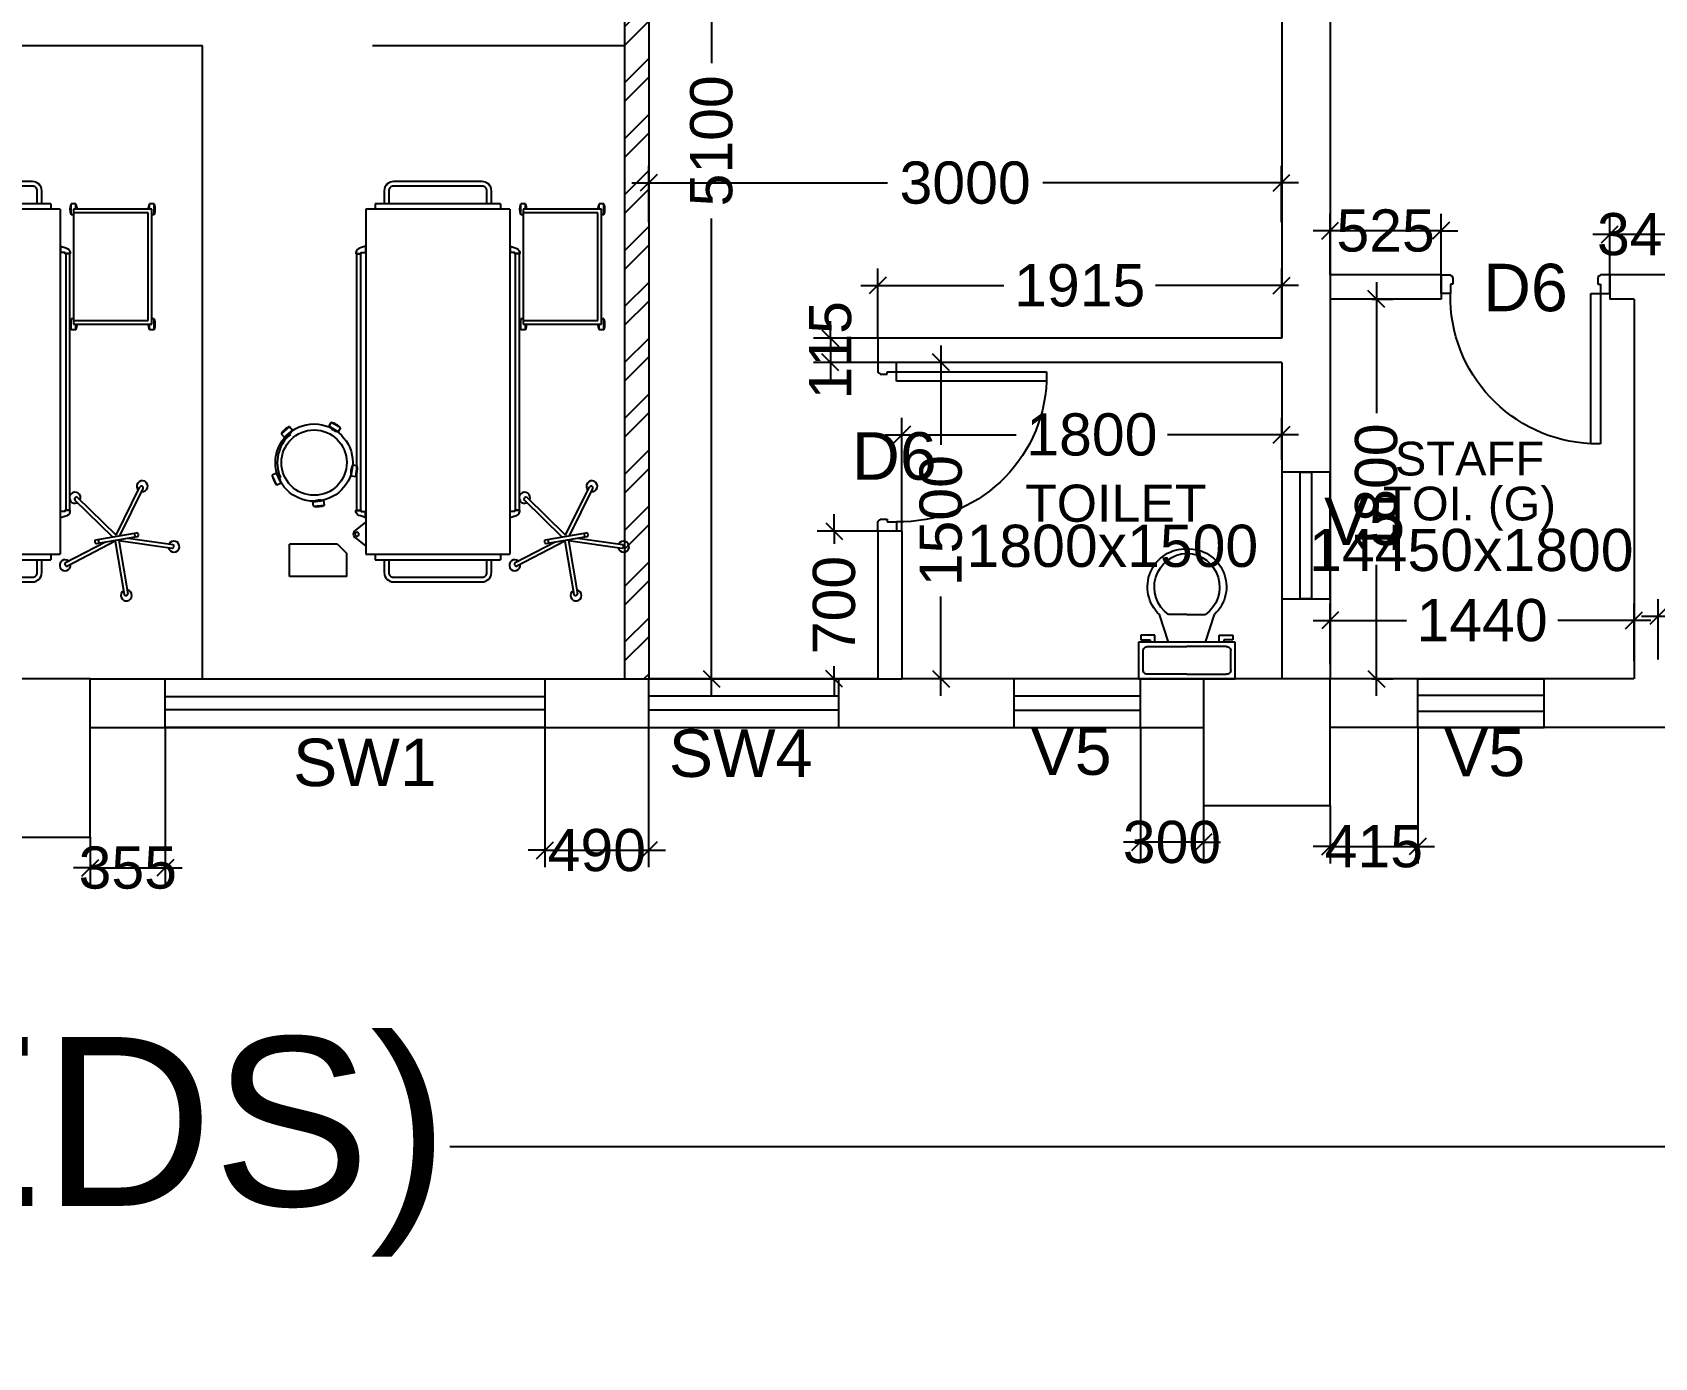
# Model space of a CAD drawing. Extents: x 7897917 to 8423973, y -6487334 to -6173396.
# Drawn here: x 8022522 to 8030212, y -6375462 to -6369182 of the extents above; entities that cross this region are included whole.
import ezdxf
from ezdxf.enums import TextEntityAlignment as Align

# ---------------------------------------------------------------- set-up
doc = ezdxf.new("R2010")
doc.units = 0
doc.header["$LTSCALE"] = 600
doc.header["$MEASUREMENT"] = 0
doc.header["$PDMODE"] = 35
doc.linetypes.add('DASHED', pattern=[0.75, 0.5, -0.25])
doc.layers.get('0').update_dxf_attribs({"linetype": 'CONTINUOUS'})
doc.layers.get('Defpoints').update_dxf_attribs({"linetype": 'CONTINUOUS'})
for name, color, linetype in [('Beds', 33, 'CONTINUOUS'), ('DIM-TEXT', 8, 'CONTINUOUS'), ('DOOR', 32, 'CONTINUOUS'), ('furniture', 33, 'CONTINUOUS'), ('joinery', 7, 'CONTINUOUS'), ('LA-column', 3, 'CONTINUOUS'), ('LOADING', 140, 'CONTINUOUS'), ('PARTI', 21, 'CONTINUOUS'), ('Parti Hat', 35, 'CONTINUOUS'), ('Room Dim', 1, 'CONTINUOUS'), ('TEXT', 6, 'CONTINUOUS'), ('toi-fix', 46, 'CONTINUOUS'), ('Walls', 7, 'CONTINUOUS'), ('WIN', 151, 'CONTINUOUS'), ('Working Dim', 5, 'CONTINUOUS')]:
    doc.layers.add(name, color=color, linetype=linetype)
doc.styles.add('ari', font='arial.ttf')
doc.styles.add('ARIAL', font='arial.ttf')
doc.styles.add('RT', font='romant.shx')
doc.linetypes.add('ZIGZAG', pattern='A,0.0001,-0.2,[131,ltypeshp.shx,S=0.2,R=0,X=-0.2,Y=0],-0.4,[131,ltypeshp.shx,S=0.2,R=180,X=0.2,Y=0],-0.2', length=0.8001)
doc.dimstyles.new('int. dim', dxfattribs={"dimtxt": 450, "dimasz": 80, "dimexe": 80, "dimexo": 0, "dimgap": 70, "dimtad": 0, "dimdec": 0, "dimzin": 12, "dimdsep": 46, "dimtxsty": 'ari', "dimblk": 'OBLIQUE', "dimcen": 2, "dimdle": 80, "dimclrd": 256, "dimclre": 256, "dimclrt": 6, "dimadec": 0, "dimazin": 0, "dimtfac": 1, "dimtdec": 0, "dimtix": 1, "dimtmove": 2, "dimatfit": 3, "dimfxl": 1, "dimtolj": 1, "dimtzin": 0, "dimlwd": -1, "dimlwe": -1, "dimarcsym": 0})
doc.dimstyles.new('TEXT', dxfattribs={"dimscale": 0, "dimtxt": 600, "dimasz": 300, "dimexe": 300, "dimexo": 30, "dimgap": 50, "dimtad": 0, "dimdec": 0, "dimzin": 0, "dimdsep": 46, "dimtxsty": 'RT', "dimblk": 'OBLIQUE', "dimcen": 0.09, "dimdle": 300, "dimclrd": 256, "dimclre": 256, "dimclrt": 170, "dimadec": 0, "dimazin": 0, "dimtfac": 1, "dimtdec": 0, "dimtofl": 0, "dimtmove": 2, "dimatfit": 3, "dimfxl": 1, "dimfrac": 2, "dimtolj": 1, "dimtzin": 0, "dimlwd": -1, "dimlwe": -1, "dimarcsym": 0})

# ---------------------------------------------------------------- blocks, each defined once
blk = doc.blocks.new('1000')
at = {"layer": 'DOOR'}
for p, q in [((0, -100), (0, 0)), ((0, 0), (49.7, 0)), ((49.7, 0), (49.7, -2.2)), ((63.2, -49.5), (49.7, -49.5)), ((49.7, -49.5), (49.7, -100)), ((63.2, -13.5), (61, -13.5)), ((63.2, -13.5), (63.2, -49.5)), ((836.8, -13.5), (836.8, -49.5)), ((836.8, -13.5), (839, -13.5)), ((836.8, -49.5), (850.3, -49.5)), ((850.3, 0), (850.3, -2.2)), ((900, 0), (850.3, 0)), ((850.3, -49.5), (850.3, -100)), ((900, -100), (900, 0)), ((49.7, -100), (0, -100)), ((49.7, -100), (49.7, -900.6)), ((100.2, -100), (49.7, -100)), ((100.2, -900.6), (100.2, -100)), ((850.3, -100), (900, -100)), ((49.7, -900.6), (100.2, -900.6))]:
    blk.add_line(p, q, dxfattribs=at)
for centre, major_axis, start_param, end_param in [((49.7, -13.5), (-7.95, 7.95), 3.926991, 5.497787), ((850.3, -13.5), (7.95, 7.95), 0.785398, 2.356194)]:
    blk.add_ellipse(centre, major_axis=major_axis, ratio=1, start_param=start_param, end_param=end_param, dxfattribs=at)
at = {"layer": 'DOOR', "color": 145}
blk.add_ellipse((64.3, -115.3), major_axis=(-519.7, 589.8), ratio=1, start_param=2.464943, end_param=4.009476, dxfattribs=at)
blk = doc.blocks.new('A$C70ED7303')
at = {"layer": 'toi-fix', "color": 8}
for p, q in [((0, 0), (229, 0)), ((229, 0), (229, -174.4)), ((-229, 0), (0, 0)), ((-229, -174.4), (-229, 0)), ((-207.2, -43.6), (-207.2, -130.8)), ((0, -21.8), (-185.4, -21.8)), ((0, -21.8), (185.4, -21.8)), ((207.2, -43.6), (207.2, -130.8)), ((-185.4, -152.6), (0, -152.6)), ((185.4, -152.6), (0, -152.6)), ((229, -174.4), (-229, -174.4)), ((-218.1, -207.2), (-218.1, -185.4)), ((-218.1, -185.4), (-174.4, -185.4)), ((-152.6, -207.2), (-218.1, -207.2)), ((-174.4, -185.4), (-174.4, -174.4)), ((-152.6, -174.4), (-152.6, -207.2)), ((-87.2, -174.4), (-130.8, -305.3)), ((87.2, -174.4), (130.8, -305.3)), ((152.6, -174.4), (152.6, -207.2)), ((152.6, -207.2), (218.1, -207.2)), ((174.4, -185.4), (174.4, -174.4)), ((218.1, -185.4), (174.4, -185.4)), ((218.1, -207.2), (218.1, -185.4)), ((0, -305.3), (-87.2, -305.3)), ((0, -305.3), (87.2, -305.3))]:
    blk.add_line(p, q, dxfattribs=at)
for centre, major_axis, start_param, end_param in [((-188.1, -40.9), (13.6, -13.6), 2.214297, 4.068888), ((188.1, -40.9), (13.6, -13.6), 0.643501, 2.498091), ((-188.1, -133.6), (-13.6, -13.6), 5.35589, 7.21048), ((188.1, -133.6), (-13.6, -13.6), 0.643501, 2.498091), ((-6.6, -436.2), (-127.6, -127.6), 4.686239, 7.105146), ((4.7, -435.5), (-112.7, -112.7), 4.541602, 7.039318), ((6.6, -436.2), (55.8, -171.6), -0.351019, 2.067888), ((-4.7, -435.5), (-112.7, -112.7), 0.814663, 3.31238)]:
    blk.add_ellipse(centre, major_axis=major_axis, ratio=1, start_param=start_param, end_param=end_param, dxfattribs=at)
blk = doc.blocks.new('_Oblique')
at = {"color": 0, "linetype": 'ByBlock', "lineweight": -2}
blk.add_line((-0.5, -0.5), (0.5, 0.5), dxfattribs=at)
blk = doc.blocks.new('*D229')
at = {"layer": 'Defpoints', "color": 0, "linetype": 'Continuous', "transparency": 16777216}
for p in [(8038814.2, -6372925.6, 18), (7997754.3, -6373077.6), (8038814.2, -6374463.7)]:
    blk.add_point(p, dxfattribs=at)
at = {"layer": 'DIM-TEXT', "transparency": 16777216}
for p, q in [((8038814.2, -6372925.6), (8038814.2, -6374763.7)), ((7997754.3, -6373077.6), (7997754.3, -6374763.7)), ((7997454.3, -6374463.7), (8012067.8, -6374463.7)), ((8039114.2, -6374463.7), (8024500.7, -6374463.7))]:
    blk.add_line(p, q, dxfattribs=at)
at = {"layer": 'DIM-TEXT', "linetype": 'Continuous', "transparency": 16777216, "xscale": 300, "yscale": 300, "zscale": 300, "rotation": 180}
blk.add_blockref('_Oblique', (7997754.3, -6374463.7), dxfattribs=at)
at = {"layer": 'DIM-TEXT', "linetype": 'Continuous', "transparency": 16777216, "xscale": 300, "yscale": 300, "zscale": 300}
blk.add_blockref('_Oblique', (8038814.2, -6374463.7), dxfattribs=at)
at = {"layer": 'DIM-TEXT', "color": 170, "linetype": 'Continuous', "transparency": 16777216, "insert": (8018284.3, -6374463.7), "char_height": 750, "attachment_point": 5, "style": 'ari'}
blk.add_mtext('\\A1;{\\H1.067x;STEP DOWN (20 BEDS) }', dxfattribs=at)
blk = doc.blocks.new('A$C782D609A')
at = {"layer": 'WIN', "linetype": 'Continuous'}
for p, q in [((-300, 230), (300, 230)), ((-300, 230), (-300, 0)), ((300, 230), (300, 0)), ((-300, 0), (300, 0))]:
    blk.add_line(p, q, dxfattribs=at)
at = {"layer": 'WIN', "linetype": 'DASHED', "ltscale": 300}
for p, q in [((-300, 153.3), (300, 153.3)), ((-300, 76.7), (300, 76.7))]:
    blk.add_line(p, q, dxfattribs=at)
blk = doc.blocks.new('*D598')
at = {"layer": 'Defpoints', "color": 0, "transparency": 16777216}
for p in [(8025443.8, -6369894.7), (8025443.8, -6370080.7, 20.7), (8028443.3, -6370080.7, 5.1)]:
    blk.add_point(p, dxfattribs=at)
at = {"layer": 'Working Dim', "transparency": 16777216}
for p, q in [((8025443.8, -6370080.7), (8025443.8, -6369814.7)), ((8028443.3, -6370080.7), (8028443.3, -6369814.7)), ((8025363.8, -6369894.7), (8026575.3, -6369894.7)), ((8028523.3, -6369894.7), (8027311.8, -6369894.7))]:
    blk.add_line(p, q, dxfattribs=at)
at = {"layer": 'Working Dim', "transparency": 16777216, "xscale": 80, "yscale": 80, "zscale": 80, "rotation": 180}
blk.add_blockref('_Oblique', (8025443.8, -6369894.7), dxfattribs=at)
at = {"layer": 'Working Dim', "transparency": 16777216, "xscale": 80, "yscale": 80, "zscale": 80}
blk.add_blockref('_Oblique', (8028443.3, -6369894.7), dxfattribs=at)
at = {"layer": 'Working Dim', "color": 6, "transparency": 16777216, "insert": (8026943.5, -6369894.7), "char_height": 200, "attachment_point": 5, "style": 'ari'}
blk.add_mtext('\\A1;3000', dxfattribs=at)
blk = doc.blocks.new('*D599')
at = {"layer": 'Defpoints', "color": 0, "transparency": 16777216}
for p in [(8025741.2, -6367145.6), (8026087.2, -6367145.6, 20), (8025996.3, -6372245.6, 5.1)]:
    blk.add_point(p, dxfattribs=at)
at = {"layer": 'Working Dim', "transparency": 16777216}
for p, q in [((8025741.2, -6367065.6), (8025741.2, -6369327.3)), ((8026087.2, -6367145.6), (8025661.2, -6367145.6)), ((8025741.2, -6372325.6), (8025741.2, -6370063.9)), ((8025996.3, -6372245.6), (8025661.2, -6372245.6))]:
    blk.add_line(p, q, dxfattribs=at)
at = {"layer": 'Working Dim', "transparency": 16777216, "xscale": 80, "yscale": 80, "zscale": 80}
for p, rotation in [((8025741.2, -6367145.6), 90), ((8025741.2, -6372245.6), 270)]:
    blk.add_blockref('_Oblique', p, dxfattribs=dict(at, rotation=rotation))
at = {"layer": 'Working Dim', "color": 6, "transparency": 16777216, "insert": (8025741.2, -6369695.6), "char_height": 200, "attachment_point": 5, "rotation": 90, "style": 'ari'}
blk.add_mtext('\\A1;5100', dxfattribs=at)
blk = doc.blocks.new('*D600')
at = {"layer": 'Defpoints', "color": 0, "transparency": 16777216}
for p in [(8026644.3, -6371088.3), (8028444.3, -6371208, 5.1), (8026644.3, -6371545.6, 5.1)]:
    blk.add_point(p, dxfattribs=at)
at = {"layer": 'Working Dim', "transparency": 16777216}
for p, q in [((8026644.3, -6371545.6), (8026644.3, -6371008.3)), ((8028444.3, -6371208), (8028444.3, -6371008.3)), ((8026564.3, -6371088.3), (8027185.4, -6371088.3)), ((8028524.3, -6371088.3), (8027903.2, -6371088.3))]:
    blk.add_line(p, q, dxfattribs=at)
at = {"layer": 'Working Dim', "transparency": 16777216, "xscale": 80, "yscale": 80, "zscale": 80, "rotation": 180}
blk.add_blockref('_Oblique', (8026644.3, -6371088.3), dxfattribs=at)
at = {"layer": 'Working Dim', "transparency": 16777216, "xscale": 80, "yscale": 80, "zscale": 80}
blk.add_blockref('_Oblique', (8028444.3, -6371088.3), dxfattribs=at)
at = {"layer": 'Working Dim', "color": 6, "transparency": 16777216, "insert": (8027544.3, -6371088.3), "char_height": 200, "attachment_point": 5, "style": 'ari'}
blk.add_mtext('\\A1;1800', dxfattribs=at)
blk = doc.blocks.new('*D601')
at = {"layer": 'Defpoints', "color": 0, "transparency": 16777216}
for p in [(8026828.8, -6370745.6, 5.1), (8026828.8, -6372245.6, 5.1), (8026828.8, -6372245.6)]:
    blk.add_point(p, dxfattribs=at)
at = {"layer": 'Working Dim', "transparency": 16777216}
for p, q in [((8026828.8, -6370665.6), (8026828.8, -6371136.7)), ((8026828.8, -6370745.6), (8026748.8, -6370745.6)), ((8026828.8, -6372325.6), (8026828.8, -6371854.5)), ((8026828.8, -6372245.6), (8026748.8, -6372245.6))]:
    blk.add_line(p, q, dxfattribs=at)
at = {"layer": 'Working Dim', "transparency": 16777216, "xscale": 80, "yscale": 80, "zscale": 80}
for p, rotation in [((8026828.8, -6370745.6), 90), ((8026828.8, -6372245.6), 270)]:
    blk.add_blockref('_Oblique', p, dxfattribs=dict(at, rotation=rotation))
at = {"layer": 'Working Dim', "color": 6, "transparency": 16777216, "insert": (8026828.8, -6371495.6), "char_height": 200, "attachment_point": 5, "rotation": 90, "style": 'ari'}
blk.add_mtext('\\A1;1500', dxfattribs=at)
blk = doc.blocks.new('*D612')
at = {"layer": 'Defpoints', "color": 0, "transparency": 16777216}
for p in [(8030114.7, -6371968.5), (8028674.3, -6372175.5, 5.1), (8030114.7, -6372161.2, 3.6)]:
    blk.add_point(p, dxfattribs=at)
at = {"layer": 'Working Dim', "transparency": 16777216}
for p, q in [((8028674.3, -6372175.5), (8028674.3, -6371888.5)), ((8030114.7, -6372161.2), (8030114.7, -6371888.5)), ((8028594.3, -6371968.5), (8029035.6, -6371968.5)), ((8030194.7, -6371968.5), (8029753.4, -6371968.5))]:
    blk.add_line(p, q, dxfattribs=at)
at = {"layer": 'Working Dim', "transparency": 16777216, "xscale": 80, "yscale": 80, "zscale": 80, "rotation": 180}
blk.add_blockref('_Oblique', (8028674.3, -6371968.5), dxfattribs=at)
at = {"layer": 'Working Dim', "transparency": 16777216, "xscale": 80, "yscale": 80, "zscale": 80}
blk.add_blockref('_Oblique', (8030114.7, -6371968.5), dxfattribs=at)
at = {"layer": 'Working Dim', "color": 6, "transparency": 16777216, "insert": (8029394.5, -6371968.5), "char_height": 200, "attachment_point": 5, "style": 'ari'}
blk.add_mtext('\\A1;1440', dxfattribs=at)
blk = doc.blocks.new('*D613')
at = {"layer": 'Defpoints', "color": 0, "transparency": 16777216}
for p in [(8031674.2, -6371948.1), (8030229.7, -6372154.4, 3.6), (8031674.2, -6372154.4, 3.6)]:
    blk.add_point(p, dxfattribs=at)
at = {"layer": 'Working Dim', "transparency": 16777216}
for p, q in [((8030229.7, -6372154.4), (8030229.7, -6371868.1)), ((8031674.2, -6372154.4), (8031674.2, -6371868.1)), ((8030149.7, -6371948.1), (8030592, -6371948.1)), ((8031754.2, -6371948.1), (8031312, -6371948.1))]:
    blk.add_line(p, q, dxfattribs=at)
at = {"layer": 'Working Dim', "transparency": 16777216, "xscale": 80, "yscale": 80, "zscale": 80, "rotation": 180}
blk.add_blockref('_Oblique', (8030229.7, -6371948.1), dxfattribs=at)
at = {"layer": 'Working Dim', "transparency": 16777216, "xscale": 80, "yscale": 80, "zscale": 80}
blk.add_blockref('_Oblique', (8031674.2, -6371948.1), dxfattribs=at)
at = {"layer": 'Working Dim', "color": 6, "transparency": 16777216, "insert": (8030952, -6371948.1), "char_height": 200, "attachment_point": 5, "style": 'ari'}
blk.add_mtext('\\A1;1445', dxfattribs=at)
blk = doc.blocks.new('*D615')
at = {"layer": 'Defpoints', "color": 0, "transparency": 16777216}
for p in [(8028871.3, -6370445.5, 3.6), (8028893.1, -6370445.5), (8028871.3, -6372245.7, 5.1)]:
    blk.add_point(p, dxfattribs=at)
at = {"layer": 'Working Dim', "transparency": 16777216}
for p, q in [((8028893.1, -6370365.5), (8028893.1, -6370986.7)), ((8028871.3, -6370445.5), (8028973.1, -6370445.5)), ((8028893.1, -6372325.7), (8028893.1, -6371704.5)), ((8028871.3, -6372245.7), (8028973.1, -6372245.7))]:
    blk.add_line(p, q, dxfattribs=at)
at = {"layer": 'Working Dim', "transparency": 16777216, "xscale": 80, "yscale": 80, "zscale": 80}
for p, rotation in [((8028893.1, -6370445.5), 90), ((8028893.1, -6372245.7), 270)]:
    blk.add_blockref('_Oblique', p, dxfattribs=dict(at, rotation=rotation))
at = {"layer": 'Working Dim', "color": 6, "transparency": 16777216, "insert": (8028893.1, -6371345.6), "char_height": 200, "attachment_point": 5, "rotation": 90, "style": 'ari'}
blk.add_mtext('\\A1;1800', dxfattribs=at)
blk = doc.blocks.new('*D616')
at = {"layer": 'Defpoints', "color": 0, "transparency": 16777216}
for p in [(8028674.2, -6370121.7), (8028674.2, -6370330.5, 3.6), (8029199.7, -6370330.5, 3.6)]:
    blk.add_point(p, dxfattribs=at)
at = {"layer": 'Working Dim', "transparency": 16777216}
for p, q in [((8028674.2, -6370330.5), (8028674.2, -6370041.7)), ((8029199.7, -6370330.5), (8029199.7, -6370041.7)), ((8028674.2, -6370121.7), (8028594.2, -6370121.7)), ((8029199.7, -6370121.7), (8028674.2, -6370121.7)), ((8029199.7, -6370121.7), (8029279.7, -6370121.7))]:
    blk.add_line(p, q, dxfattribs=at)
at = {"layer": 'Working Dim', "transparency": 16777216, "xscale": 80, "yscale": 80, "zscale": 80}
blk.add_blockref('_Oblique', (8028674.2, -6370121.7), dxfattribs=at)
at = {"layer": 'Working Dim', "transparency": 16777216, "xscale": 80, "yscale": 80, "zscale": 80, "rotation": 180}
blk.add_blockref('_Oblique', (8029199.7, -6370121.7), dxfattribs=at)
at = {"layer": 'Working Dim', "color": 6, "transparency": 16777216, "insert": (8028937, -6370121.7), "char_height": 200, "attachment_point": 5, "style": 'ari'}
blk.add_mtext('\\A1;525', dxfattribs=at)
blk = doc.blocks.new('*D617')
at = {"layer": 'Defpoints', "color": 0, "transparency": 16777216}
for p in [(8029999.7, -6370139.1), (8029999.7, -6370330.5, 3.6), (8030344.7, -6370330.5, 3.6)]:
    blk.add_point(p, dxfattribs=at)
at = {"layer": 'Working Dim', "transparency": 16777216}
for p, q in [((8029999.7, -6370330.5), (8029999.7, -6370059.1)), ((8030344.7, -6370330.5), (8030344.7, -6370059.1)), ((8029999.7, -6370139.1), (8029919.7, -6370139.1)), ((8030344.7, -6370139.1), (8029999.7, -6370139.1)), ((8030344.7, -6370139.1), (8030424.7, -6370139.1))]:
    blk.add_line(p, q, dxfattribs=at)
at = {"layer": 'Working Dim', "transparency": 16777216, "xscale": 80, "yscale": 80, "zscale": 80}
blk.add_blockref('_Oblique', (8029999.7, -6370139.1), dxfattribs=at)
at = {"layer": 'Working Dim', "transparency": 16777216, "xscale": 80, "yscale": 80, "zscale": 80, "rotation": 180}
blk.add_blockref('_Oblique', (8030344.7, -6370139.1), dxfattribs=at)
at = {"layer": 'Working Dim', "color": 6, "transparency": 16777216, "insert": (8030172.2, -6370139.1), "char_height": 200, "attachment_point": 5, "style": 'ari'}
blk.add_mtext('\\A1;345', dxfattribs=at)
blk = doc.blocks.new('HF12177-P')
for p, q in [((-0.0196, -0.007), (-0.1885, 0.2255)), ((0, 0), (-0.1724, 0.2372)), ((0, 0), (0.1724, 0.2372)), ((0.0196, -0.007), (0.1885, 0.2255)), ((-0.0631, -0.027), (-0.2951, -0.1024)), ((-0.01, -0.0308), (-0.2889, -0.1214)), ((-0.12, -0.015), (-0.12, -0.019)), ((-0.112, -0.007), (0.112, -0.007)), ((-0.112, -0.027), (0.112, -0.027)), ((-0.1, -0.007), (-0.1, -0.027)), ((-0.01, -0.0308), (-0.01, -0.324)), ((0.01, -0.0308), (0.01, -0.324)), ((0.01, -0.0308), (0.2889, -0.1214)), ((0.0631, -0.027), (0.2951, -0.1024)), ((0.1, -0.007), (0.1, -0.027)), ((0.12, -0.015), (0.12, -0.019))]:
    blk.add_line(p, q)
for centre, radius, start, end in [((-0.1852, 0.2378), 0.03, 325.47122, 286.52878), ((0.1852, 0.2378), 0.03, 253.47122, 214.52878), ((-0.1821, 0.2302), 0.008, 126.37327, 216), ((0, -0.017), 0.315, 125.62673, 126.37327), ((-0.1788, 0.2325), 0.008, 36, 125.62673), ((0.1788, 0.2325), 0.008, 54.37327, 144), ((0, -0.017), 0.315, 53.62673, 54.37327), ((0.1821, 0.2302), 0.008, 324, 53.62673), ((-0.2996, -0.1144), 0.03, 37.47122, 358.52878), ((-0.112, -0.015), 0.008, 90, 180), ((-0.112, -0.019), 0.008, 180, 270), ((0.112, -0.015), 0.008, 0, 90), ((0.112, -0.019), 0.008, 270, 0), ((0.2996, -0.1144), 0.03, 181.47122, 142.52878), ((-0.2926, -0.11), 0.008, 108, 197.62673), ((0, -0.017), 0.315, 197.62673, 198.37327), ((-0.2914, -0.1138), 0.008, 198.37327, 288), ((0.2914, -0.1138), 0.008, 252, 341.62673), ((0.2926, -0.11), 0.008, 342.37327, 72), ((0, -0.017), 0.315, 341.62673, 342.37327), ((0, -0.332), 0.03, 109.47122, 70.52878), ((-0.002, -0.324), 0.008, 180, 269.62673), ((0, -0.017), 0.315, 269.62673, 270.37327), ((0.002, -0.324), 0.008, 270.37327, 0)]:
    blk.add_arc(centre, radius, start, end)
blk = doc.blocks.new('HF10037A-P')
for p, q in [((-0.0301, 0.4129), (-0.0301, 0.3879)), ((0.0299, 0.4129), (-0.0301, 0.4129)), ((0.0299, 0.3879), (-0.0301, 0.3879)), ((0.0299, 0.4129), (0.0299, 0.3879)), ((-0.2161, 0.2789), (-0.2303, 0.2206)), ((-0.2161, 0.2789), (-0.1918, 0.273)), ((-0.1918, 0.273), (-0.206, 0.2147)), ((0.1911, 0.2695), (0.2149, 0.2771)), ((0.1911, 0.2695), (0.2094, 0.2124)), ((0.2149, 0.2771), (0.2332, 0.22)), ((-0.2303, 0.2206), (-0.206, 0.2147)), ((0.1909, 0.2372), (0.2004, 0.2402)), ((0.2094, 0.2124), (0.2332, 0.22)), ((-0.1637, 0.0065), (-0.1487, 0.0264)), ((-0.1637, 0.0065), (-0.1157, -0.0296)), ((-0.1487, 0.0264), (-0.1007, -0.0096)), ((0.0965, -0.0108), (0.1459, 0.0231)), ((0.1106, -0.0314), (0.1601, 0.0025)), ((0.1107, 0.0109), (0.1162, 0.0026)), ((0.1601, 0.0025), (0.1459, 0.0231)), ((-0.1157, -0.0296), (-0.1007, -0.0096)), ((0.1106, -0.0314), (0.0965, -0.0108))]:
    blk.add_line(p, q)
for radius in [0.21, 0.1775]:
    blk.add_circle((0, 0.1775), radius)
for centre, radius, start, end in [((-0.0001, 0.3254), 0.0925, 71.07536, 108.92464), ((-0.0001, 0.4754), 0.0925, 251.07536, 288.92464), ((-0.1382, 0.229), 0.0925, 147.34193, 185.19122), ((-0.2839, 0.2646), 0.0925, 327.34193, 5.19122), ((0.2836, 0.2676), 0.0925, 178.84116, 216.69044), ((0.1407, 0.2219), 0.0925, 358.84116, 36.69044), ((0, 0.1775), 0.2, 303.60368, 17.3657), ((-0.0871, 0.0584), 0.0925, 214.18748, 252.03677), ((-0.1772, -0.0615), 0.0925, 34.18748, 72.03677), ((0.1707, -0.066), 0.0925, 105.51211, 143.3614), ((0.0859, 0.0577), 0.0925, 285.51211, 323.3614)]:
    blk.add_arc(centre, radius, start, end)
blk = doc.blocks.new('ME17678-P')
at = {"layer": 'furniture', "color": 21}
for p, q in [((-0.05, 0.175), (0.26, 0.175)), ((-0.05, 0.175), (-0.05, 0.05)), ((0.26, 0.175), (0.26, 0)), ((0, 0), (-0.05, 0.05)), ((0, 0), (0.26, 0))]:
    blk.add_line(p, q, dxfattribs=at)
blk = doc.blocks.new('A$C6969112B')
at = {"layer": 'furniture', "color": 8}
for p, q in [((521.2, 1792.5), (1116.3, 1792.5)), ((521.2, 1766.3), (521.2, 1792.5)), ((1116.3, 1766.3), (1116.3, 1792.5)), ((428.3, 1689), (477.6, 1728.6)), ((477.6, 1766.3), (1159.9, 1766.3)), ((477.6, 130.9), (477.6, 1766.3)), ((1159.9, 130.9), (1159.9, 1766.3)), ((428.3, 1654.1), (477.6, 1614.5)), ((432.3, 1559.1), (432.3, 1556.9)), ((433.9, 342.6), (433.9, 1556.9)), ((451.4, 342.6), (451.4, 1556.9)), ((453, 1559.1), (453, 1556.9)), ((476, 1595), (476, 1560.9)), ((1161.6, 1595), (1161.6, 1560.9)), ((1184.5, 1559.1), (1184.5, 1556.9)), ((1186.1, 342.6), (1186.1, 1556.9)), ((1203.6, 342.6), (1203.6, 1556.9)), ((1205.2, 1559.1), (1205.2, 1556.9)), ((1234.1, 702.5), (1212.3, 702.5)), ((1212.3, 702.5), (1212.3, 650.2)), ((1234.1, 702.5), (1234.1, 676.4)), ((1605, 702.5), (1583.2, 702.5)), ((1583.2, 702.5), (1583.2, 676.4)), ((1605, 702.5), (1605, 650.2)), ((1223.2, 650.2), (1212.3, 650.2)), ((1223.2, 130.9), (1223.2, 676.4)), ((1223.2, 676.4), (1594.1, 676.4)), ((1223.2, 658.9), (1576.7, 658.9)), ((1576.7, 658.9), (1576.7, 148.4)), ((1594.1, 676.4), (1594.1, 130.9)), ((1605, 650.2), (1594.1, 650.2)), ((432.3, 340.4), (432.3, 342.6)), ((453, 340.4), (453, 342.6)), ((476, 304.5), (476, 338.6)), ((1161.6, 304.5), (1161.6, 338.6)), ((1184.5, 340.4), (1184.5, 342.6)), ((1205.2, 340.4), (1205.2, 342.6)), ((1223.2, 157.1), (1212.3, 157.1)), ((1212.3, 157.1), (1212.3, 104.7)), ((1605, 157.1), (1594.1, 157.1)), ((1605, 157.1), (1605, 104.7)), ((1159.9, 130.9), (477.6, 130.9)), ((521.2, 104.7), (521.2, 130.9)), ((1116.3, 104.7), (521.2, 104.7)), ((1116.3, 104.7), (1116.3, 130.9)), ((1234.1, 104.7), (1212.3, 104.7)), ((1576.7, 148.4), (1223.2, 148.4)), ((1594.1, 130.9), (1223.2, 130.9)), ((1234.1, 130.9), (1234.1, 104.7)), ((1583.2, 130.9), (1583.2, 104.7)), ((1605, 104.7), (1583.2, 104.7))]:
    blk.add_line(p, q, dxfattribs=at)
for points in [[(564.9, 1792.5), (564.9, 1853.6, -0.414214), (608.5, 1897.3), (1029, 1897.3, -0.414214), (1072.7, 1853.6), (1072.7, 1792.5)], [(586.7, 1792.5), (586.7, 1853.6, -0.414214), (608.5, 1875.4), (1029, 1875.4, -0.414214), (1050.8, 1853.6), (1050.8, 1792.5)], [(476, 1592.7), (451.4, 1585, 0.318781), (430, 1563.1), (430, 1559.1), (455.4, 1559.1), (455.4, 1563.1), (476, 1563.1)], [(1161.6, 1592.7), (1186.1, 1585, -0.318781), (1207.6, 1563.1), (1207.6, 1559.1), (1182.1, 1559.1), (1182.1, 1563.1), (1161.6, 1563.1)], [(476, 306.8), (451.4, 314.4, -0.318781), (430, 336.4), (430, 340.4), (455.4, 340.4), (455.4, 336.4), (476, 336.4)], [(1161.6, 306.8), (1186.1, 314.4, 0.318781), (1207.6, 336.4), (1207.6, 340.4), (1182.1, 340.4), (1182.1, 336.4), (1161.6, 336.4)], [(1072.7, 104.7), (1072.7, 43.6, -0.414214), (1029, 0), (608.5, 0, -0.414214), (564.9, 43.6), (564.9, 104.7)], [(1050.8, 104.7), (1050.8, 43.6, -0.414214), (1029, 21.8), (608.5, 21.8, -0.414214), (586.7, 43.6), (586.7, 104.7)]]:
    blk.add_lwpolyline(points, format="xyb", dxfattribs=at)
for points in [[(432.3, 1556.9), (453, 1556.9)], [(476, 1595), (477.6, 1595)], [(476, 1560.9), (477.6, 1560.9)], [(1161.6, 1595), (1159.9, 1595)], [(1161.6, 1560.9), (1159.9, 1560.9)], [(1205.2, 1556.9), (1184.5, 1556.9)], [(432.3, 342.6), (453, 342.6)], [(476, 338.6), (477.6, 338.6)], [(1161.6, 338.6), (1159.9, 338.6)], [(1205.2, 342.6), (1184.5, 342.6)], [(476, 304.5), (477.6, 304.5)], [(1161.6, 304.5), (1159.9, 304.5)]]:
    blk.add_lwpolyline(points, dxfattribs=at)
blk.add_circle((435.1, 1671.6), 9.27, dxfattribs=at)
for centre, radius, start, end in [((440.7, 1671.6), 21.4, 125.42703, 234.57297), ((1288.7, 676.4), 80.7, 161.07536, 198.92464), ((1157.8, 676.4), 80.7, 0, 18.92464), ((1659.6, 676.4), 80.7, 161.07536, 180), ((1528.7, 676.4), 80.7, 341.07536, 18.92464), ((1288.7, 130.9), 80.7, 161.07536, 198.92464), ((1528.7, 130.9), 80.7, 341.07536, 18.92464), ((1157.8, 130.9), 80.7, 341.07536, 0), ((1659.6, 130.9), 80.7, 180, 198.92464)]:
    blk.add_arc(centre, radius, start, end, dxfattribs=at)
at = {"layer": 'LOADING', "color": 8, "yscale": 872.7299101983663, "zscale": 872.7299101979671}
for name, p, xscale, rotation in [('HF12177-P', (1424.7, 1676), -872.7299101979006, 170.2976301882088), ('HF10037A-P', (215.1, 1178), -872.7299102004868, 353.6512974186875)]:
    blk.add_blockref(name, p, dxfattribs=dict(at, xscale=xscale, rotation=rotation))
at = {"layer": 'LOADING', "color": 8, "xscale": -872.7299101983663, "yscale": 872.7299101983663, "zscale": 872.7299101979671}
blk.add_blockref('ME17678-P', (343.2, 1718.8), dxfattribs=at)
blk = doc.blocks.new('*D1282')
at = {"layer": 'Defpoints', "color": 0, "transparency": 16777216}
for p in [(8023151.8, -6372475.7), (8022796.4, -6372995.7, 1), (8023151.8, -6373141.3)]:
    blk.add_point(p, dxfattribs=at)
at = {"layer": 'Working Dim', "transparency": 16777216}
for p, q in [((8023151.8, -6372475.7), (8023151.8, -6373221.3)), ((8022796.4, -6372995.7), (8022796.4, -6373221.3)), ((8022796.4, -6373141.3), (8022716.4, -6373141.3)), ((8022796.4, -6373141.3), (8023151.8, -6373141.3)), ((8023151.8, -6373141.3), (8023231.8, -6373141.3))]:
    blk.add_line(p, q, dxfattribs=at)
at = {"layer": 'Working Dim', "transparency": 16777216, "xscale": 80, "yscale": 80, "zscale": 80}
blk.add_blockref('_Oblique', (8022796.4, -6373141.3), dxfattribs=at)
at = {"layer": 'Working Dim', "transparency": 16777216, "xscale": 80, "yscale": 80, "zscale": 80, "rotation": 180}
blk.add_blockref('_Oblique', (8023151.8, -6373141.3), dxfattribs=at)
at = {"layer": 'Working Dim', "color": 6, "transparency": 16777216, "insert": (8022974.1, -6373141.3), "char_height": 200, "attachment_point": 5, "style": 'ari'}
blk.add_mtext('\\A1;355', dxfattribs=at)
blk = doc.blocks.new('*D1283')
at = {"layer": 'Defpoints', "color": 0, "transparency": 16777216}
for p in [(8024951.8, -6372475.7), (8025443.2, -6372475.7), (8025443.2, -6373058.3)]:
    blk.add_point(p, dxfattribs=at)
at = {"layer": 'Working Dim', "transparency": 16777216}
for p, q in [((8024951.8, -6372475.7), (8024951.8, -6373138.3)), ((8025443.2, -6372475.7), (8025443.2, -6373138.3)), ((8024951.8, -6373058.3), (8024871.8, -6373058.3)), ((8024951.8, -6373058.3), (8025443.2, -6373058.3)), ((8025443.2, -6373058.3), (8025523.2, -6373058.3))]:
    blk.add_line(p, q, dxfattribs=at)
at = {"layer": 'Working Dim', "transparency": 16777216, "xscale": 80, "yscale": 80, "zscale": 80}
blk.add_blockref('_Oblique', (8024951.8, -6373058.3), dxfattribs=at)
at = {"layer": 'Working Dim', "transparency": 16777216, "xscale": 80, "yscale": 80, "zscale": 80, "rotation": 180}
blk.add_blockref('_Oblique', (8025443.2, -6373058.3), dxfattribs=at)
at = {"layer": 'Working Dim', "color": 6, "transparency": 16777216, "insert": (8025197.5, -6373058.3), "char_height": 200, "attachment_point": 5, "style": 'ari'}
blk.add_mtext('\\A1;490', dxfattribs=at)
blk = doc.blocks.new('*D1284')
at = {"layer": 'Defpoints', "color": 0, "transparency": 16777216}
for p in [(8027774.3, -6372475.6), (8028073.9, -6372845.7, 1), (8027774.3, -6373019.8)]:
    blk.add_point(p, dxfattribs=at)
at = {"layer": 'Working Dim', "transparency": 16777216}
for p, q in [((8027774.3, -6372475.6), (8027774.3, -6373099.8)), ((8028073.9, -6372845.7), (8028073.9, -6373099.8)), ((8027774.3, -6373019.8), (8027694.3, -6373019.8)), ((8028073.9, -6373019.8), (8027774.3, -6373019.8)), ((8028073.9, -6373019.8), (8028153.9, -6373019.8))]:
    blk.add_line(p, q, dxfattribs=at)
at = {"layer": 'Working Dim', "transparency": 16777216, "xscale": 80, "yscale": 80, "zscale": 80}
blk.add_blockref('_Oblique', (8027774.3, -6373019.8), dxfattribs=at)
at = {"layer": 'Working Dim', "transparency": 16777216, "xscale": 80, "yscale": 80, "zscale": 80, "rotation": 180}
blk.add_blockref('_Oblique', (8028073.9, -6373019.8), dxfattribs=at)
at = {"layer": 'Working Dim', "color": 6, "transparency": 16777216, "insert": (8027924.1, -6373019.8), "char_height": 200, "attachment_point": 5, "style": 'ari'}
blk.add_mtext('\\A1;300', dxfattribs=at)
blk = doc.blocks.new('*D1285')
at = {"layer": 'Defpoints', "color": 0, "transparency": 16777216}
for p in [(8026529.3, -6370381.3), (8026529.3, -6370630.6), (8028444.3, -6370630.6)]:
    blk.add_point(p, dxfattribs=at)
at = {"layer": 'Working Dim', "transparency": 16777216}
for p, q in [((8026529.3, -6370630.6), (8026529.3, -6370301.3)), ((8028444.3, -6370630.6), (8028444.3, -6370301.3)), ((8026449.3, -6370381.3), (8027126.8, -6370381.3)), ((8028524.3, -6370381.3), (8027846.8, -6370381.3))]:
    blk.add_line(p, q, dxfattribs=at)
at = {"layer": 'Working Dim', "transparency": 16777216, "xscale": 80, "yscale": 80, "zscale": 80, "rotation": 180}
blk.add_blockref('_Oblique', (8026529.3, -6370381.3), dxfattribs=at)
at = {"layer": 'Working Dim', "transparency": 16777216, "xscale": 80, "yscale": 80, "zscale": 80}
blk.add_blockref('_Oblique', (8028444.3, -6370381.3), dxfattribs=at)
at = {"layer": 'Working Dim', "color": 6, "transparency": 16777216, "insert": (8027486.8, -6370381.3), "char_height": 200, "attachment_point": 5, "style": 'ari'}
blk.add_mtext('\\A1;1915', dxfattribs=at)
blk = doc.blocks.new('*D1286')
at = {"layer": 'Defpoints', "color": 0, "transparency": 16777216}
for p in [(8026322.9, -6371545.6), (8026529.3, -6371545.6), (8026529.3, -6372245.6)]:
    blk.add_point(p, dxfattribs=at)
at = {"layer": 'Working Dim', "transparency": 16777216}
for p, q in [((8026322.9, -6371545.6), (8026322.9, -6371465.6)), ((8026529.3, -6371545.6), (8026242.9, -6371545.6)), ((8026322.9, -6371545.6), (8026322.9, -6371605.8)), ((8026322.9, -6372245.6), (8026322.9, -6372185.4)), ((8026529.3, -6372245.6), (8026242.9, -6372245.6)), ((8026322.9, -6372245.6), (8026322.9, -6372325.6))]:
    blk.add_line(p, q, dxfattribs=at)
at = {"layer": 'Working Dim', "transparency": 16777216, "xscale": 80, "yscale": 80, "zscale": 80}
for p, rotation in [((8026322.9, -6371545.6), 270), ((8026322.9, -6372245.6), 90)]:
    blk.add_blockref('_Oblique', p, dxfattribs=dict(at, rotation=rotation))
at = {"layer": 'Working Dim', "color": 6, "transparency": 16777216, "insert": (8026322.9, -6371895.6), "char_height": 200, "attachment_point": 5, "rotation": 90, "style": 'ari'}
blk.add_mtext('\\A1;700', dxfattribs=at)
blk = doc.blocks.new('*D1287')
at = {"layer": 'Defpoints', "color": 0, "transparency": 16777216}
for p in [(8026529.3, -6370630.6), (8026304.8, -6370745.6), (8026529.3, -6370745.6)]:
    blk.add_point(p, dxfattribs=at)
at = {"layer": 'Working Dim', "transparency": 16777216}
for p, q in [((8026304.8, -6370630.6), (8026304.8, -6370550.6)), ((8026529.3, -6370630.6), (8026224.8, -6370630.6)), ((8026304.8, -6370630.6), (8026304.8, -6370745.6)), ((8026529.3, -6370745.6), (8026224.8, -6370745.6)), ((8026304.8, -6370745.6), (8026304.8, -6370825.6))]:
    blk.add_line(p, q, dxfattribs=at)
at = {"layer": 'Working Dim', "transparency": 16777216, "xscale": 80, "yscale": 80, "zscale": 80}
for p, rotation in [((8026304.8, -6370630.6), 270), ((8026304.8, -6370745.6), 90)]:
    blk.add_blockref('_Oblique', p, dxfattribs=dict(at, rotation=rotation))
at = {"layer": 'Working Dim', "color": 6, "transparency": 16777216, "insert": (8026304.8, -6370688.1), "char_height": 200, "attachment_point": 5, "rotation": 90, "style": 'ari'}
blk.add_mtext('\\A1;115', dxfattribs=at)
blk = doc.blocks.new('*D1291')
at = {"layer": 'Defpoints', "color": 0, "transparency": 16777216}
for p in [(8029089.1, -6372475.7), (8028673.9, -6372845.7, 1), (8029089.1, -6373040)]:
    blk.add_point(p, dxfattribs=at)
at = {"layer": 'Working Dim', "transparency": 16777216}
for p, q in [((8029089.1, -6372475.7), (8029089.1, -6373120)), ((8028673.9, -6372845.7), (8028673.9, -6373120)), ((8028673.9, -6373040), (8028593.9, -6373040)), ((8028673.9, -6373040), (8029089.1, -6373040)), ((8029089.1, -6373040), (8029169.1, -6373040))]:
    blk.add_line(p, q, dxfattribs=at)
at = {"layer": 'Working Dim', "transparency": 16777216, "xscale": 80, "yscale": 80, "zscale": 80}
blk.add_blockref('_Oblique', (8028673.9, -6373040), dxfattribs=at)
at = {"layer": 'Working Dim', "transparency": 16777216, "xscale": 80, "yscale": 80, "zscale": 80, "rotation": 180}
blk.add_blockref('_Oblique', (8029089.1, -6373040), dxfattribs=at)
at = {"layer": 'Working Dim', "color": 6, "transparency": 16777216, "insert": (8028881.5, -6373040), "char_height": 200, "attachment_point": 5, "style": 'ari'}
blk.add_mtext('\\A1;415', dxfattribs=at)

msp = doc.modelspace()

# ---------------------------------------------------------------- hatches: boundary and pattern name
at = {"layer": 'Parti Hat'}
h = msp.add_hatch(dxfattribs=at)
h.set_pattern_fill('ANSI32', color=256, scale=500, style=0)
h.paths.add_polyline_path([(8025328.778, -6365665.595), (8025328.777, -6361930.594), (8025443.777, -6361930.594), (8025443.778, -6365665.595)])
h.paths.add_polyline_path([(8025328.778, -6372245.596), (8025328.778, -6368510.595), (8025443.778, -6368510.595), (8025443.778, -6372245.596)])
h.paths.add_polyline_path([(8025443.778, -6367145.595), (8025443.778, -6367260.595), (8025328.778, -6367260.595), (8025328.778, -6366915.595), (8025443.778, -6366915.595), (8025443.778, -6367030.595), (8028443.778, -6367030.595), (8028443.778, -6367145.595)])

# ---------------------------------------------------------------- linework, layer by layer
at = {"layer": 'Beds', "linetype": 'ZIGZAG', "ltscale": 0.6}
for p, q in [((8023328.778, -6369245.592), (8022133.781, -6369245.592)), ((8023328.778, -6372245.544), (8023328.778, -6369245.592)), ((8025328.683, -6369245.645), (8024133.686, -6369245.645))]:
    msp.add_line(p, q, dxfattribs=at)
at = {"layer": 'LA-column', "color": 2, "elevation": 1.031}
for points in [[(8022046.373, -6372995.667), (8022796.373, -6372995.667), (8022796.373, -6372245.667), (8022046.373, -6372245.667)], [(8028073.873, -6372845.657), (8028673.873, -6372845.657), (8028673.873, -6372245.657), (8028073.873, -6372245.657)]]:
    msp.add_lwpolyline(points, close=True, dxfattribs=at)
at = {"layer": 'PARTI', "extrusion": (0.000145144, 2.25159e-17, 1)}
for p, q in [((8025328.778, -6368260.595), (8025328.778, -6372245.596)), ((8025443.778, -6368260.595), (8025443.778, -6372245.596))]:
    msp.add_line(p, q, dxfattribs=at)
at = {"layer": 'Walls', "extrusion": (0.000145144, 2.25159e-17, 1)}
for p, q in [((8028444.316, -6365680.614), (8028444.316, -6370630.574)), ((8026529.316, -6370630.574), (8026529.316, -6370745.574)), ((8028444.316, -6370745.574), (8028444.316, -6372245.574)), ((8026529.316, -6371545.574), (8026529.316, -6372245.574)), ((8026644.316, -6371545.574), (8026644.316, -6372245.574))]:
    msp.add_line(p, q, dxfattribs=at)
at = {"layer": 'Walls', "extrusion": (0.000145144, 2.25336e-17, 1)}
msp.add_line((8028674.315, -6365680.614), (8028674.315, -6372245.557), dxfattribs=at)
at = {"layer": 'Walls', "linetype": 'Continuous'}
for p, q in [((8029199.725, -6370330.481), (8028674.231, -6370330.481)), ((8029199.725, -6370330.481), (8029199.725, -6370445.481)), ((8030344.734, -6370330.481), (8029999.725, -6370330.481)), ((8029999.725, -6370330.481), (8029999.725, -6370445.481)), ((8029199.725, -6370445.481), (8028674.231, -6370445.481)), ((8030114.729, -6370445.481), (8029999.725, -6370445.481)), ((8030114.729, -6370445.481), (8030114.729, -6372245.507)), ((8022796.283, -6372245.661), (8026644.316, -6372245.661)), ((8030114.281, -6372245.661), (8028673.783, -6372245.661)), ((8022796.283, -6372475.661), (8028074.046, -6372475.658)), ((8031673.785, -6372475.868), (8028673.783, -6372475.868))]:
    msp.add_line(p, q, dxfattribs=at)
at = {"layer": 'Walls'}
for p, q in [((8028444.316, -6370630.574), (8026529.316, -6370630.574)), ((8028444.316, -6370745.574), (8026529.316, -6370745.574)), ((8026644.316, -6371545.574), (8026529.316, -6371545.574)), ((8028074.053, -6372245.574), (8026644.316, -6372245.574))]:
    msp.add_line(p, q, dxfattribs=at)
at = {"layer": 'WIN', "linetype": 'Continuous'}
for p, q in [((8028674.317, -6371265.898), (8028444.317, -6371265.898)), ((8028444.317, -6371265.898), (8028444.317, -6371865.898)), ((8028674.317, -6371865.898), (8028674.317, -6371265.898)), ((8028444.317, -6371865.898), (8028674.317, -6371865.898)), ((8023151.781, -6372475.661), (8023151.781, -6372245.661)), ((8023151.781, -6372245.661), (8024951.781, -6372245.661)), ((8024951.781, -6372245.661), (8024951.781, -6372475.661)), ((8025443.24, -6372245.596), (8025443.24, -6372475.596)), ((8026343.778, -6372245.574), (8025443.778, -6372245.574)), ((8026343.778, -6372245.574), (8026343.778, -6372475.574)), ((8023151.781, -6372328.445), (8024951.781, -6372328.445)), ((8026343.778, -6372328.358), (8025443.778, -6372328.358)), ((8024951.781, -6372392.878), (8023151.781, -6372392.878)), ((8025443.778, -6372392.791), (8026343.778, -6372392.791)), ((8024951.781, -6372475.661), (8023151.781, -6372475.661)), ((8025443.778, -6372475.574), (8026343.778, -6372475.574))]:
    msp.add_line(p, q, dxfattribs=at)
for points in [[(8028585.948, -6371865.898), (8028532.685, -6371865.898), (8028532.685, -6371265.898), (8028585.948, -6371265.898)], [(8027174.312, -6372475.574), (8027774.312, -6372475.574), (8027774.312, -6372245.574), (8027174.312, -6372245.574)], [(8027174.312, -6372394.233), (8027774.312, -6372394.233), (8027774.312, -6372326.915), (8027174.312, -6372326.915)]]:
    msp.add_lwpolyline(points, close=True, dxfattribs=at)

# ---------------------------------------------------------------- block references
at = {"layer": 'Beds', "xscale": -1, "rotation": 180}
for p in [(8021493.487, -6369888.557), (8023625.082, -6369888.61)]:
    msp.add_blockref('A$C6969112B', p, dxfattribs=at)
at = {"layer": 'DOOR', "linetype": 'Continuous'}
for p, xscale, yscale, zscale, rotation in [((8029999.725, -6370330.521), -0.8888888880610687, 0.8888888927176595, 0.8888888919152134, 359.9999872134056), ((8026529.316, -6370745.574), -0.8888888917863601, 0.8888888917863369, 0.8888888917863601, 89.99998691325088)]:
    msp.add_blockref('1000', p, dxfattribs=dict(at, xscale=xscale, yscale=yscale, zscale=zscale, rotation=rotation))
at = {"layer": 'toi-fix', "linetype": 'Continuous', "xscale": -1, "rotation": 180}
msp.add_blockref('A$C70ED7303', (8027995.282, -6372245.574), dxfattribs=at)
at = {"layer": 'WIN', "linetype": 'Continuous', "xscale": -1, "rotation": 180}
msp.add_blockref('A$C782D609A', (8029389.077, -6372245.661), dxfattribs=at)

# ---------------------------------------------------------------- texts
at = {"layer": 'joinery', "style": 'ari'}
for s, p in [('D6', (8029599.888, -6370503.134)), ('D6', (8026607.837, -6371301.506)), ('V5', (8028837.739, -6371611.504)), ('SW1', (8024098.075, -6372754.102)), ('SW4', (8025879.287, -6372710.266)), ('V5', (8027445.838, -6372700.569)), ('V5', (8029406.289, -6372706.82))]:
    msp.add_text(s, height=225, dxfattribs=at).set_placement(p, align=Align.CENTER)
at = {"layer": 'Room Dim', "style": 'ARIAL'}
for s, p in [('1800x1500', (8027641.637, -6371714.965)), ('14450x1800', (8029343.359, -6371734.569))]:
    msp.add_text(s, height=200, dxfattribs=at).set_placement(p, align=Align.CENTER)
at = {"layer": 'TEXT', "color": 7, "style": 'ARIAL'}
for s, height, p in [('STAFF', 160, (8029334.786, -6371281.67)), ('TOILET', 176, (8027657.85, -6371500.963)), ('TOI. (G)', 160, (8029334.786, -6371494.554))]:
    msp.add_text(s, height=height, dxfattribs=at).set_placement(p, align=Align.CENTER)

# ---------------------------------------------------------------- dimensions: what is measured, and where the dimension line sits
at = {"layer": 'DIM-TEXT', "linetype": 'Continuous'}
dim = msp.add_linear_dim(base=(8038814.189, -6374463.711, 14.331), p1=(7997754.348, -6373077.647, 14.331), p2=(8038814.189, -6372925.647, 32.311), angle=180, text='{\\H1.067x;STEP DOWN (20 BEDS) }', dimstyle='TEXT', override={"dimscale": 1, "dimtxt": 750, "dimexo": 0, "dimtxsty": 'ari'}, dxfattribs=at)
dim.commit()
dim.dimension.update_dxf_attribs({"geometry": '*D229', "text_midpoint": (8018284.268, -6374463.711, 14.331)})
at = {"layer": 'Working Dim'}
for base, p1, p2, angle, override, picture, middle in [((8025741.24, -6367145.595), (8025996.282, -6372245.574, 5.131), (8026087.183, -6367145.595, 19.995), 90, {"dimtxt": 200}, '*D599', (8025741.24, -6369695.585)), ((8025443.778, -6369894.72), (8028443.316, -6370080.731, 5.131), (8025443.778, -6370080.731, 20.724), 180, {"dimtxt": 200}, '*D598', (8026943.547, -6369894.72)), ((8028893.075, -6370445.481), (8028871.285, -6372245.661, 5.131), (8028871.285, -6370445.481, 3.602), 90, {"dimtxt": 200}, '*D615', (8028893.075, -6371345.571)), ((8026304.801, -6370745.574), (8026529.316, -6370630.58), (8026529.316, -6370745.574), 90, {"dimtxt": 200, "dimarcsym": 1}, '*D1287', (8026304.801, -6370688.077)), ((8026828.765, -6372245.574), (8026828.788, -6370745.574, 5.131), (8026828.788, -6372245.574, 5.131), 90, {"dimtxt": 200}, '*D601', (8026828.765, -6371495.574)), ((8026644.316, -6371088.349), (8028444.316, -6371207.987, 5.131), (8026644.316, -6371545.574, 5.131), 180, {"dimtxt": 200}, '*D600', (8027544.316, -6371088.349)), ((8026322.85, -6371545.574), (8026529.316, -6372245.574), (8026529.316, -6371545.574), 90, {"dimtxt": 200, "dimarcsym": 1}, '*D1286', (8026322.85, -6371895.574))]:
    dim = msp.add_linear_dim(base=base, p1=p1, p2=p2, angle=angle, dimstyle='int. dim', override=override, dxfattribs=at)
    dim.commit()
    dim.dimension.update_dxf_attribs({"geometry": picture, "text_midpoint": middle})
for base, p1, p2, override, picture, middle in [((8028674.231, -6370121.671), (8029199.725, -6370330.481, 3.602), (8028674.231, -6370330.481, 3.602), {"dimtxt": 200}, '*D616', (8028936.978, -6370121.671)), ((8029999.725, -6370139.133), (8030344.734, -6370330.481, 3.602), (8029999.725, -6370330.481, 3.602), {"dimtxt": 200}, '*D617', (8030172.229, -6370139.133)), ((8026529.316, -6370381.27), (8028444.316, -6370630.574), (8026529.316, -6370630.574), {"dimtxt": 200, "dimarcsym": 1}, '*D1285', (8027486.816, -6370381.27)), ((8030114.729, -6371968.546), (8028674.317, -6372175.533, 5.088), (8030114.729, -6372161.247, 3.602), {"dimtxt": 200}, '*D612', (8029394.523, -6371968.546)), ((8031674.234, -6371948.142), (8030229.729, -6372154.445, 3.602), (8031674.234, -6372154.445, 3.602), {"dimtxt": 200}, '*D613', (8030951.981, -6371948.142)), ((8023151.781, -6373141.31), (8022796.373, -6372995.667, 1.031), (8023151.781, -6372475.661), {"dimtxt": 200, "dimarcsym": 1}, '*D1282', (8022974.077, -6373141.31)), ((8027774.312, -6373019.826), (8028073.873, -6372845.657, 1.031), (8027774.312, -6372475.574), {"dimtxt": 200, "dimarcsym": 1}, '*D1284', (8027924.093, -6373019.826)), ((8029089.077, -6373039.98), (8028673.873, -6372845.657, 1.031), (8029089.077, -6372475.661), {"dimtxt": 200, "dimarcsym": 1}, '*D1291', (8028881.475, -6373039.98))]:
    dim = msp.add_linear_dim(base=base, p1=p1, p2=p2, dimstyle='int. dim', override=override, dxfattribs=at)
    dim.commit()
    dim.dimension.update_dxf_attribs({"geometry": picture, "text_midpoint": middle})
dim = msp.add_linear_dim(base=(8025443.24, -6373058.344), p1=(8024951.781, -6372475.661), p2=(8025443.24, -6372475.661), text='490', dimstyle='int. dim', override={"dimtxt": 200, "dimarcsym": 1}, dxfattribs=at)
dim.commit()
dim.dimension.update_dxf_attribs({"geometry": '*D1283', "text_midpoint": (8025197.511, -6373058.344)})

doc.saveas('drawing.dxf')
